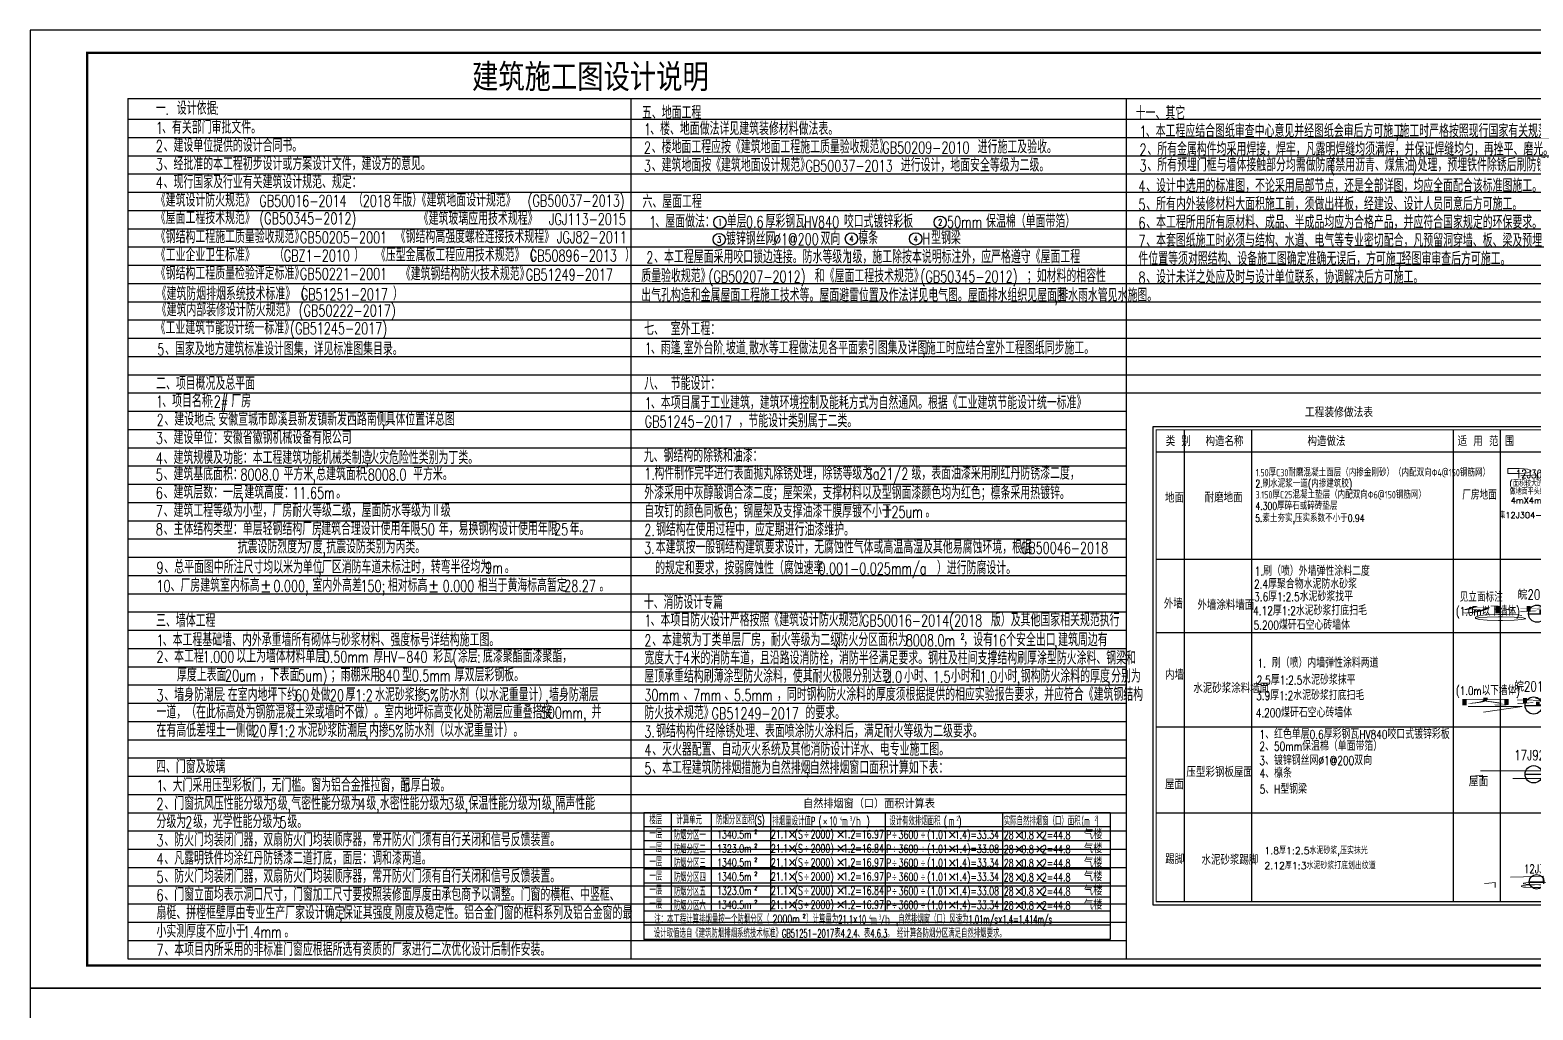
# Model space of a CAD drawing. Extents: x -21908402 to 2288787, y 79687 to 5079726.
# Drawn here: x 2095687 to 2161598, y 553937 to 596887 of the extents above; entities that cross this region are included whole.
import ezdxf
from ezdxf.enums import TextEntityAlignment as Align

# ---------------------------------------------------------------- set-up
doc = ezdxf.new("R2010")
doc.units = 0
doc.header["$LTSCALE"] = 1000
doc.layers.get('0').update_dxf_attribs({"linetype": 'CONTINUOUS'})
for name, color, linetype in [('HZ', 7, 'CONTINUOUS'), ('PUB_DIM', 3, 'CONTINUOUS'), ('PUB_TEXT', 7, 'CONTINUOUS'), ('PUB_TITLE', 4, 'CONTINUOUS'), ('WINDOW', 94, 'CONTINUOUS'), ('图框', 66, 'CONTINUOUS'), ('校对', 60, 'CONTINUOUS'), ('说明', 7, 'CONTINUOUS')]:
    doc.layers.add(name, color=color, linetype=linetype)
doc.styles.add('-黑体', font='simhei.ttf', dxfattribs={"width": 0.8})
doc.styles.add('_HZTXT', font='txt.shx', dxfattribs={"width": 0.8, "bigfont": 'hztxt.shx'})
doc.styles.add('_TCH_DIM', font='SIMPLEX', dxfattribs={"bigfont": 'GBCBIG'})
doc.styles.add('_TXTWWZ1', font='SIMPLEX.shx', dxfattribs={"width": 0.6, "bigfont": 'hzdx.shx'})
doc.styles.add('COMP', font='complex_.ttf', dxfattribs={"bigfont": 'hztxt'})
doc.styles.add('HZ5', font='txt.shx', dxfattribs={"width": 0.7, "bigfont": 'hztxt.shx'})
doc.styles.get("Standard").update_dxf_attribs({"font": 'tssdeng.shx', "width": 0.7, "bigfont": 'hztxt.shx'})
doc.styles.add('STYLE3', font='', dxfattribs={"width": 0.8})
doc.styles.add('空心黑体', font='romant.shx', dxfattribs={"width": 2, "bigfont": 'hzht.shx'})
doc.styles.get('STYLE3').set_extended_font_data('SimSun')

# ---------------------------------------------------------------- blocks, each defined once
blk = doc.blocks.new('_INDEX')
blk.add_line((-0.5, 0), (0.5, 0))
blk.add_circle((0, 0), 0.5)
at = {"style": 'COMP'}
for tag, width, p, p2 in [('1', 1.388087, (-0.17, 0.05), (0.17, 0.05)), ('-', 0.84274, (-0.17, -0.39), (0.17, -0.39))]:
    blk.add_attdef(tag, text='', height=0.34, dxfattribs=dict(at, width=width)).set_placement(p, p2, align=Align.FIT)
blk = doc.blocks.new('HHJJK')
at = {"layer": 'WINDOW', "linetype": 'BYBLOCK'}
blk.add_line((430859, 118417), (431069, 149427), dxfattribs=at)
blk.add_lwpolyline([(402730, 118207), (431069, 118207), (431069, 149637), (402730, 149637)], close=True, dxfattribs=at)
at = {"layer": 'WINDOW', "linetype": 'BYBLOCK', "const_width": 75}
blk.add_lwpolyline([(402940, 118417), (430859, 118417), (430859, 149427), (402940, 149427)], close=True, dxfattribs=at)
at = {"layer": '图框'}
for p, q in [((404805, 118369), (404805, 149378)), ((409233, 118417), (409233, 149427)), ((422500, 118417), (422500, 149427)), ((425585, 118380), (425585, 149390)), ((402940, 147984), (431069, 147984)), ((402940, 140928), (430859, 140928)), ((402940, 136100), (426051, 136100)), ((402940, 136100), (430859, 136100)), ((426051, 136100), (430859, 136100)), ((402940, 129909), (430859, 129909)), ((402940, 124254), (430859, 124254)), ((402940, 124254), (430859, 124254)), ((402940, 118417), (430859, 118417))]:
    blk.add_line(p, q, dxfattribs=at)
at = {"layer": 'PUB_DIM'}
ref = blk.add_blockref('_INDEX', (429927, 146514), dxfattribs=dict(at, xscale=961.6718387076642, yscale=961.6718391212981, zscale=961.6718390400001))
ref.add_attrib('1', 'DA25', dxfattribs={"layer": '0', "height": 327, "style": 'COMP', "width": 0.252961}).set_placement((429764, 146562, -8583), (430091, 146562), align=Align.FIT)
ref.add_attrib('-', '14', dxfattribs={"layer": '0', "height": 327, "style": 'COMP', "width": 0.581255}).set_placement((429764, 146139, -8583), (430091, 146139), align=Align.FIT)
ref = blk.add_blockref('_INDEX', (428000, 137344), dxfattribs=dict(at, xscale=1133.351999608308, yscale=1133.352000095772, zscale=1133.352))
ref.add_attrib('1', '外墙A', dxfattribs={"layer": '0', "height": 385.3, "style": 'COMP', "width": 0.272985}).set_placement((427807, 137400, -10115), (428193, 137400), align=Align.FIT)
ref.add_attrib('-', '61', dxfattribs={"layer": '0', "height": 385.3, "style": 'COMP', "width": 0.597514}).set_placement((427807, 136902, -10115), (428193, 136902), align=Align.FIT)
ref = blk.add_blockref('_INDEX', (427773, 131308), dxfattribs=dict(at, xscale=1133.351999608308, yscale=1133.352000095772, zscale=1133.352))
ref.add_attrib('1', '内墙A', dxfattribs={"layer": '0', "height": 385.3, "style": 'COMP', "width": 0.272985}).set_placement((427580, 131364, -10115), (427965, 131364), align=Align.FIT)
ref.add_attrib('-', '78', dxfattribs={"layer": '0', "height": 385.3, "style": 'COMP', "width": 0.524557}).set_placement((427580, 130865, -10115), (427965, 130865), align=Align.FIT)
ref = blk.add_blockref('_INDEX', (427773, 126785), dxfattribs=dict(at, xscale=1133.351999608308, yscale=1133.352000095771, zscale=1133.352))
ref.add_attrib('1', '-', dxfattribs={"layer": '0', "height": 385, "style": 'COMP', "width": 0.84274}).set_placement((427580, 126842, -10115), (427965, 126842), align=Align.FIT)
ref.add_attrib('-', '1-9', dxfattribs={"layer": '0', "height": 385.3, "style": 'COMP', "width": 0.349625}).set_placement((427580, 126343, -10115), (427965, 126343), align=Align.FIT)
ref = blk.add_blockref('_INDEX', (427966, 119715), dxfattribs=dict(at, xscale=961.6718387076642, yscale=961.6718391212981, zscale=961.6718390400001))
ref.add_attrib('1', '1', dxfattribs={"layer": '0', "height": 327, "style": 'COMP', "width": 1.388087}).set_placement((427803, 119763, -8583), (428130, 119763), align=Align.FIT)
ref.add_attrib('-', '181', dxfattribs={"layer": '0', "height": 327, "style": 'COMP', "width": 0.417708}).set_placement((427803, 119340, -8583), (428130, 119340), align=Align.FIT)
at = {"linetype": 'BYBLOCK', "style": 'HZ5', "width": 0.75}
for s, height, p in [('1.50厚C30耐磨混凝土面层（内掺金刚砂）（内配双向Ф4@150钢筋网）', 490.02, (409491, 146373)), ('12J304', 560, (426599, 146249)), ('3.150厚C25混凝土垫层（内配双向Ф6@150钢筋网）', 490.02, (409476, 144918)), ('2.刷水泥浆一道(内掺建筑胶)', 490.02, (409468, 145647)), ('厂房地面', 560, (423075, 144855)), ('4.300厚碎石或碎砖垫层', 490.02, (409476, 144180)), ('5.素土夯实,压实系数不小于0.94', 490.02, (409455, 143374)), ('3.6厚1:2.5水泥砂浆找平', 577.5, (409384, 138169)), ('见立面标注', 560, (422908, 138136)), ('皖2014J301', 660, (426717, 138270)), ('4.12厚1:2水泥砂浆打底扫毛', 577.5, (409318, 137246)), ('(1.0m以下墙体)', 560, (422660, 137222)), ('5.200煤矸石空心砖墙体', 577.5, (409345, 136296)), ('1. 刷（喷）内墙弹性涂料两道', 577.5, (409606, 133803)), ('2.5厚1:2.5水泥砂浆抹平', 577.5, (409551, 132681)), ('(1.0m以下墙体)', 560, (422660, 131998)), ('皖2014J301', 660, (426490, 132234)), ('3.9厚1:2水泥砂浆打底扫毛', 577.5, (409518, 131668)), ('4.200煤矸石空心砖墙体', 577.5, (409486, 130533)), ('1、红色单层0.6厚彩钢瓦HV840咬口式镀锌彩板', 577.5, (409738, 129118)), ('2、50mm保温棉（单面带箔）', 577.5, (409731, 128336)), ('3、镀锌钢丝网%%C1@200双向', 577.5, (409731, 127395)), ('17J925-1', 660, (426490, 127712)), ('4、檩条', 577.5, (409743, 126561)), ('屋面', 660, (423501, 125987)), ('5、H型钢梁', 577.5, (409743, 125511)), ('12J304', 560, (427127, 120285))]:
    blk.add_text(s, height=height, dxfattribs=at).set_placement(p)
at = {"layer": 'PUB_TEXT', "color": 3, "style": '-黑体', "width": 0.8}
blk.add_text('工程装修做法表', height=587.1, dxfattribs=at).set_placement((412725, 150320))
at = {"layer": 'PUB_TEXT', "style": 'HZ5', "width": 0.75}
for s, p in [('1.刷（喷）外墙弹性涂料二度', (409420, 139841)), ('2.4厚聚合物水泥防水砂浆', (409373, 138995))]:
    blk.add_text(s, height=577.5, dxfattribs=at).set_placement(p)
at = {"layer": '说明', "linetype": 'CONTINUOUS', "style": '_HZTXT', "width": 0.8}
for s, height, p in [('类 别', 577, (403569, 148368)), ('构造名称', 577, (406189, 148368)), ('构造做法', 577, (412894, 148368)), ('适 用 范 围', 577, (422767, 148368)), ('备   注', 577, (428443, 148368)), ('地面', 577, (403524, 144651)), ('耐磨地面', 577, (406132, 144669)), ('外墙', 577, (403447, 137686)), ('外墙涂料墙面', 577, (405655, 137600)), ('内墙', 577, (403520, 133011)), ('水泥砂浆涂料墙面', 577, (405383, 132130)), ('压型彩钢板屋面', 680, (404929, 126608)), ('屋面', 577, (403521, 125813)), ('踢脚', 577, (403535, 120888)), ('水泥砂浆踢脚', 577, (405921, 120842))]:
    blk.add_text(s, height=height, dxfattribs=at).set_placement(p)
at = {"layer": '说明', "linetype": 'CONTINUOUS', "style": '_TCH_DIM'}
for s, height, p in [('做地面平头缩缝,面积', 396, (426193, 145180)), ('(面积较大的水泥地面须', 396, (426171, 145705)), ('4mX4m,缩缝做法参图:', 396, (426269, 144587)), ('集12J304-2、3/188', 396, (425511, 143623)), ('1.8厚1:2.5水泥砂浆,压实抹光', 453.34, (410054, 121539)), ('2.12厚1:3水泥砂浆打底划出纹道', 453.34, (410054, 120550))]:
    blk.add_text(s, height=height, dxfattribs=at).set_placement(p)
blk = doc.blocks.new('GGFDD')
at = {"layer": '校对'}
for p, q in [((2294758, 451979), (2274305, 451979)), ((2294758, 451979), (2274305, 451979)), ((2274305, 451979), (2274305, 446427)), ((2294758, 451979), (2274305, 451979)), ((2275505, 451979), (2275505, 450745)), ((2275505, 451979), (2275505, 450128)), ((2275505, 451979), (2275505, 447661)), ((2277248, 451979), (2277248, 450745)), ((2277248, 451979), (2277248, 450128)), ((2277248, 451979), (2277248, 447661)), ((2279859, 451979), (2279859, 450745)), ((2279859, 451979), (2279859, 450128)), ((2279859, 451979), (2279859, 447661)), ((2284881, 451979), (2284881, 447661)), ((2284881, 451979), (2284881, 447661)), ((2290036, 451979), (2290036, 447661)), ((2294758, 451979), (2294758, 446427)), ((2294758, 451362), (2274305, 451362)), ((2294758, 451362), (2274305, 451362)), ((2275505, 451362), (2275505, 447661)), ((2277248, 451362), (2277248, 447661)), ((2279859, 451362), (2279859, 447661)), ((2294758, 450745), (2274305, 450745)), ((2294758, 450128), (2274305, 450128)), ((2294758, 449511), (2274305, 449511)), ((2294758, 448895), (2274305, 448895)), ((2294758, 448278), (2274305, 448278)), ((2294758, 447661), (2274305, 447661)), ((2294758, 447661), (2274305, 447661)), ((2294758, 447044), (2274305, 447044)), ((2294758, 446427), (2274305, 446427))]:
    blk.add_line(p, q, dxfattribs=at)
at = {"layer": 'HZ'}
for s, height, style, width, p in [('自然排烟窗（口）面积计算表', 360, '空心黑体', 1.3, (2281287, 452180)), ('楼层', 360, '_TXTWWZ1', 0.6, (2274547, 451479)), ('计算单元', 360, '_TXTWWZ1', 0.6, (2275730, 451469)), ('防烟分区面积(S)', 360, '_TXTWWZ1', 0.6, (2277470, 451469)), ('排烟量设计值P (            )', 360, '_TXTWWZ1', 0.6, (2279941, 451425)), ('设计有效排烟面积 (   )', 360, '_TXTWWZ1', 0.6, (2285069, 451425)), ('实际自然排烟窗（口）面积', 360, '_TXTWWZ1', 0.6, (2290089, 451425)), ('一层', 360, '_TXTWWZ1', 0.6, (2274547, 450862)), ('防烟分区一', 360, '_TXTWWZ1', 0.6, (2275617, 450808)), ('1340.5m', 357, '_TCH_DIM', 0.705882, (2277514, 450847)), ('2', 178, '_TCH_DIM', 0.705882, (2279146, 451057)), ('21.1', 357, '_TCH_DIM', 0.705882, (2279874, 450854)), ('(S', 357, '_TCH_DIM', 0.705882, (2280913, 450854)), ('2000)', 357, '_TCH_DIM', 0.705882, (2281616, 450854)), ('1.2=16.97', 357, '_TCH_DIM', 0.705882, (2283038, 450854)), ('P', 357, '_TCH_DIM', 0.705882, (2284927, 450836)), ('3600', 357, '_TCH_DIM', 0.705882, (2285474, 450836)), ('(1.01', 357, '_TCH_DIM', 0.705882, (2286729, 450836)), ('1.4)=33.34', 357, '_TCH_DIM', 0.705882, (2287936, 450836)), ('28', 357, '_TCH_DIM', 0.705882, (2290089, 450821)), ('0.8', 357, '_TCH_DIM', 0.705882, (2290863, 450821)), ('2=44.8', 357, '_TCH_DIM', 0.705882, (2291758, 450821)), ('一层', 360, '_TXTWWZ1', 0.6, (2274547, 450245)), ('防烟分区二', 360, '_TXTWWZ1', 0.6, (2275617, 450192)), ('1323.0m', 357, '_TCH_DIM', 0.705882, (2277514, 450230)), ('2', 178, '_TCH_DIM', 0.705882, (2279146, 450440)), ('21.1', 357, '_TCH_DIM', 0.705882, (2279874, 450237)), ('(S', 357, '_TCH_DIM', 0.705882, (2280913, 450237)), ('2000)', 357, '_TCH_DIM', 0.705882, (2281616, 450237)), ('1.2=16.84', 357, '_TCH_DIM', 0.705882, (2283038, 450237)), ('P', 357, '_TCH_DIM', 0.705882, (2284927, 450220)), ('3600', 357, '_TCH_DIM', 0.705882, (2285474, 450220)), ('(1.01', 357, '_TCH_DIM', 0.705882, (2286729, 450220)), ('1.4)=33.08', 357, '_TCH_DIM', 0.705882, (2287936, 450220)), ('28', 357, '_TCH_DIM', 0.705882, (2290089, 450205)), ('0.8', 357, '_TCH_DIM', 0.705882, (2290863, 450205)), ('2=44.8', 357, '_TCH_DIM', 0.705882, (2291758, 450205)), ('一层', 360, '_TXTWWZ1', 0.6, (2274547, 449629)), ('防烟分区三', 360, '_TXTWWZ1', 0.6, (2275617, 449575)), ('1340.5m', 357, '_TCH_DIM', 0.705882, (2277514, 449614)), ('2', 178, '_TCH_DIM', 0.705882, (2279146, 449824)), ('21.1', 357, '_TCH_DIM', 0.705882, (2279874, 449620)), ('(S', 357, '_TCH_DIM', 0.705882, (2280913, 449620)), ('2000)', 357, '_TCH_DIM', 0.705882, (2281616, 449620)), ('1.2=16.97', 357, '_TCH_DIM', 0.705882, (2283038, 449620)), ('P', 357, '_TCH_DIM', 0.705882, (2284927, 449603)), ('3600', 357, '_TCH_DIM', 0.705882, (2285474, 449603)), ('(1.01', 357, '_TCH_DIM', 0.705882, (2286729, 449603)), ('1.4)=33.34', 357, '_TCH_DIM', 0.705882, (2287936, 449603)), ('28', 357, '_TCH_DIM', 0.705882, (2290089, 449588)), ('0.8', 357, '_TCH_DIM', 0.705882, (2290863, 449588)), ('2=44.8', 357, '_TCH_DIM', 0.705882, (2291758, 449588)), ('一层', 360, '_TXTWWZ1', 0.6, (2274547, 449012)), ('防烟分区四', 360, '_TXTWWZ1', 0.6, (2275617, 448958)), ('1340.5m', 357, '_TCH_DIM', 0.705882, (2277514, 448997)), ('2', 178, '_TCH_DIM', 0.705882, (2279146, 449207)), ('21.1', 357, '_TCH_DIM', 0.705882, (2279874, 449003)), ('(S', 357, '_TCH_DIM', 0.705882, (2280913, 449003)), ('2000)', 357, '_TCH_DIM', 0.705882, (2281616, 449003)), ('1.2=16.97', 357, '_TCH_DIM', 0.705882, (2283038, 449003)), ('P', 357, '_TCH_DIM', 0.705882, (2284927, 448986)), ('3600', 357, '_TCH_DIM', 0.705882, (2285474, 448986)), ('(1.01', 357, '_TCH_DIM', 0.705882, (2286729, 448986)), ('1.4)=33.34', 357, '_TCH_DIM', 0.705882, (2287936, 448986)), ('28', 357, '_TCH_DIM', 0.705882, (2290089, 448971)), ('0.8', 357, '_TCH_DIM', 0.705882, (2290863, 448971)), ('2=44.8', 357, '_TCH_DIM', 0.705882, (2291758, 448971)), ('一层', 360, '_TXTWWZ1', 0.6, (2274547, 448395)), ('防烟分区五', 360, '_TXTWWZ1', 0.6, (2275617, 448341)), ('1323.0m', 357, '_TCH_DIM', 0.705882, (2277514, 448380)), ('2', 178, '_TCH_DIM', 0.705882, (2279146, 448590)), ('21.1', 357, '_TCH_DIM', 0.705882, (2279874, 448386)), ('(S', 357, '_TCH_DIM', 0.705882, (2280913, 448386)), ('(S', 357, '_TCH_DIM', 0.705882, (2280913, 447770)), ('2000)', 357, '_TCH_DIM', 0.705882, (2281616, 448386)), ('2000)', 357, '_TCH_DIM', 0.705882, (2281616, 447770)), ('1.2=16.84', 357, '_TCH_DIM', 0.705882, (2283038, 448386)), ('P', 357, '_TCH_DIM', 0.705882, (2284927, 448369)), ('3600', 357, '_TCH_DIM', 0.705882, (2285474, 448369)), ('(1.01', 357, '_TCH_DIM', 0.705882, (2286729, 448369)), ('1.4)=33.08', 357, '_TCH_DIM', 0.705882, (2287936, 448369)), ('28', 357, '_TCH_DIM', 0.705882, (2290089, 448354)), ('0.8', 357, '_TCH_DIM', 0.705882, (2290863, 448354)), ('2=44.8', 357, '_TCH_DIM', 0.705882, (2291758, 448354)), ('一层', 360, '_TXTWWZ1', 0.6, (2274547, 447778)), ('注：本工程计算排烟量按一个防烟分区（          ）计算量为21.1×          ,自然排烟窗（口）风速为1.01m/s×1.4=1.414m/s', 360, '_TXTWWZ1', 0.6, (2274758, 447124)), ('防烟分区六', 360, '_TXTWWZ1', 0.6, (2275617, 447724)), ('1340.5m', 357, '_TCH_DIM', 0.705882, (2277514, 447763)), ('2', 178, '_TCH_DIM', 0.705882, (2279146, 447973)), ('21.1', 357, '_TCH_DIM', 0.705882, (2279874, 447770)), ('1.2=16.97', 357, '_TCH_DIM', 0.705882, (2283038, 447770)), ('P', 357, '_TCH_DIM', 0.705882, (2284927, 447752)), ('3600', 357, '_TCH_DIM', 0.705882, (2285474, 447752)), ('(1.01', 357, '_TCH_DIM', 0.705882, (2286729, 447752)), ('1.4)=33.34', 357, '_TCH_DIM', 0.705882, (2287936, 447752)), ('28', 357, '_TCH_DIM', 0.705882, (2290089, 447737)), ('0.8', 357, '_TCH_DIM', 0.705882, (2290863, 447737)), ('2=44.8', 357, '_TCH_DIM', 0.705882, (2291758, 447737)), ('设计取值选自《建筑防烟排烟系统技术标准》GB51251-2017表4.2.4、表4.6.3。 经计算各防烟分区满足自然排烟要求。', 360, '_TXTWWZ1', 0.6, (2274740, 446508)), ('2000m', 357, '_TCH_DIM', 0.705882, (2279949, 447146)), ('2', 178, '_TCH_DIM', 0.705882, (2281269, 447356))]:
    blk.add_text(s, height=height, dxfattribs=dict(at, style=style, width=width)).set_placement(p)
at = {"layer": 'HZ', "style": '_TCH_DIM'}
for s, height, p in [('×', 405, (2280618, 450854)), ('÷', 405, (2281321, 450854)), ('×', 405, (2282744, 450854)), ('÷', 405, (2285179, 450836)), ('÷', 405, (2286434, 450836)), ('×', 405, (2287641, 450836)), ('×', 405, (2290569, 450821)), ('×', 405, (2291463, 450821)), ('气楼', 405.1, (2293606, 450821)), ('×', 405, (2280618, 450237)), ('÷', 405, (2281321, 450237)), ('×', 405, (2282744, 450237)), ('÷', 405, (2285179, 450220)), ('÷', 405, (2286434, 450220)), ('×', 405, (2287641, 450220)), ('×', 405, (2290569, 450205)), ('×', 405, (2291463, 450205)), ('气楼', 405.1, (2293606, 450205)), ('×', 405, (2280618, 449620)), ('÷', 405, (2281321, 449620)), ('×', 405, (2282744, 449620)), ('÷', 405, (2285179, 449603)), ('÷', 405, (2286434, 449603)), ('×', 405, (2287641, 449603)), ('×', 405, (2290569, 449588)), ('×', 405, (2291463, 449588)), ('气楼', 405.1, (2293606, 449588)), ('×', 405, (2280618, 449003)), ('÷', 405, (2281321, 449003)), ('×', 405, (2282744, 449003)), ('÷', 405, (2285179, 448986)), ('÷', 405, (2286434, 448986)), ('×', 405, (2287641, 448986)), ('×', 405, (2290569, 448971)), ('×', 405, (2291463, 448971)), ('气楼', 405.1, (2293606, 448971)), ('×', 405, (2280618, 448386)), ('÷', 405, (2281321, 448386)), ('×', 405, (2282744, 448386)), ('÷', 405, (2285179, 448369)), ('÷', 405, (2286434, 448369)), ('×', 405, (2287641, 448369)), ('×', 405, (2290569, 448354)), ('×', 405, (2291463, 448354)), ('气楼', 405.1, (2293606, 448354)), ('×', 405, (2280618, 447770)), ('÷', 405, (2281321, 447770)), ('×', 405, (2282744, 447770)), ('÷', 405, (2285179, 447752)), ('÷', 405, (2286434, 447752)), ('×', 405, (2287641, 447752)), ('×', 405, (2290569, 447737)), ('×', 405, (2291463, 447737)), ('气楼', 405.1, (2293606, 447737))]:
    blk.add_text(s, height=height, dxfattribs=at).set_placement(p)
at = {"layer": 'PUB_TEXT', "width": 0.7}
for s, height, p in [('×', 420, (2282159, 451407)), ('10', 420, (2282453, 451407)), ('4', 210, (2282905, 451617)), ('m', 420, (2282990, 451407)), ('3', 210, (2283329, 451617)), ('/h', 420, (2283408, 451407)), ('m', 420, (2287671, 451407)), ('2', 210, (2288010, 451617)), ('(m', 420, (2293500, 451407)), ('2', 210, (2294066, 451617)), (')', 420, (2294145, 451407)), ('10', 420, (2283727, 447089)), ('4', 210, (2284180, 447299)), ('m', 420, (2284264, 447089)), ('3', 210, (2284604, 447299)), ('/h', 420, (2284683, 447089))]:
    blk.add_text(s, height=height, dxfattribs=at).set_placement(p)

msp = doc.modelspace()

# ---------------------------------------------------------------- linework, layer by layer
for p, q in [((2099978.2, 593881.6), (2164516.3, 593881.6)), ((2099978.2, 593881.6), (2099978.2, 556181.6)), ((2143759.9, 593881.6), (2143759.9, 556181.6)), ((2143759.9, 580981.6), (2164516.3, 580981.6)), ((2099978.2, 556181.6), (2143555.9, 556181.6)), ((2099978.2, 556181.6), (2164516.3, 556181.6))]:
    msp.add_line(p, q)
at = {"color": 250}
for p, q in [((2099978.2, 592981.6), (2143759.9, 592981.6)), ((2099978.2, 592981.6), (2164516.3, 592981.6)), ((2099978.2, 592181.6), (2143759.9, 592181.6)), ((2099978.2, 592181.6), (2164516.3, 592181.6)), ((2099978.2, 591381.6), (2143759.9, 591381.6)), ((2099978.2, 591381.6), (2164516.3, 591381.6)), ((2099978.2, 590581.6), (2143759.9, 590581.6)), ((2099978.2, 590581.6), (2164516.3, 590581.6)), ((2099978.2, 589781.6), (2143759.9, 589781.6)), ((2099978.2, 589781.6), (2164516.3, 589781.6)), ((2099978.2, 588981.6), (2143759.9, 588981.6)), ((2099978.2, 588981.6), (2164516.3, 588981.6)), ((2099978.2, 588181.6), (2143759.9, 588181.6)), ((2099978.2, 588181.6), (2164516.3, 588181.6)), ((2099978.2, 587381.6), (2143759.9, 587381.6)), ((2099978.2, 587381.6), (2164516.3, 587381.6)), ((2099978.2, 586581.6), (2143759.9, 586581.6)), ((2099978.2, 586581.6), (2164516.3, 586581.6)), ((2099978.2, 585781.6), (2143759.9, 585781.6)), ((2099978.2, 585781.6), (2164516.3, 585781.6)), ((2099978.2, 584981.6), (2143759.9, 584981.6)), ((2099978.2, 584981.6), (2164516.3, 584981.6)), ((2099978.2, 584181.6), (2143759.9, 584181.6)), ((2099978.2, 584181.6), (2164516.3, 584181.6)), ((2099978.2, 583381.6), (2143759.9, 583381.6)), ((2099978.2, 583381.6), (2164516.3, 583381.6)), ((2099978.2, 582581.6), (2143759.9, 582581.6)), ((2099978.2, 582581.6), (2164516.3, 582581.6)), ((2099978.2, 581781.6), (2143759.9, 581781.6)), ((2099978.2, 581781.6), (2164516.3, 581781.6)), ((2099978.2, 580981.6), (2143759.9, 580981.6)), ((2099978.2, 580181.6), (2143759.9, 580181.6)), ((2099978.2, 579381.6), (2143759.9, 579381.6)), ((2099978.2, 578581.6), (2143759.9, 578581.6)), ((2099978.2, 577781.6), (2143759.9, 577781.6)), ((2099978.2, 576981.6), (2143759.9, 576981.6)), ((2099978.2, 576181.6), (2143759.9, 576181.6)), ((2099978.2, 575381.6), (2143759.9, 575381.6)), ((2099978.2, 574581.6), (2143759.9, 574581.6)), ((2099978.2, 573781.6), (2143759.9, 573781.6)), ((2099978.2, 572981.6), (2143759.9, 572981.6)), ((2099978.2, 572181.6), (2143759.9, 572181.6)), ((2099978.2, 571381.6), (2143759.9, 571381.6)), ((2099978.2, 570581.6), (2143759.9, 570581.6)), ((2099978.2, 569781.6), (2143759.9, 569781.6)), ((2099978.2, 568981.6), (2143759.9, 568981.6)), ((2099978.2, 568181.6), (2143759.9, 568181.6)), ((2099978.2, 567381.6), (2143759.9, 567381.6)), ((2099978.2, 566581.6), (2143759.9, 566581.6)), ((2099978.2, 565781.6), (2143759.9, 565781.6)), ((2099978.2, 564981.6), (2143759.9, 564981.6)), ((2099978.2, 564181.6), (2143759.9, 564181.6)), ((2099978.2, 563381.6), (2143759.9, 563381.6)), ((2099978.2, 562581.6), (2143759.9, 562581.6)), ((2099978.2, 561781.6), (2143759.9, 561781.6)), ((2099978.2, 560981.6), (2143759.9, 560981.6)), ((2099978.2, 560181.6), (2143759.9, 560181.6)), ((2099978.2, 559381.6), (2143759.9, 559381.6)), ((2099978.2, 558581.6), (2143759.9, 558581.6)), ((2099978.2, 557781.6), (2143759.9, 557781.6)), ((2099978.2, 556981.6), (2143759.9, 556981.6))]:
    msp.add_line(p, q, dxfattribs=at)
at = {"layer": 'PUB_TEXT'}
msp.add_line((2122030.8, 593881.6), (2122030.8, 556181.6), dxfattribs=at)
for centre in [(2125941.7, 588460.3), (2135601.1, 588460.3), (2125909.1, 587704.3), (2131711.1, 587733.8), (2134526.3, 587733.8)]:
    msp.add_circle(centre, 270, dxfattribs=at)
at = {"layer": 'PUB_TITLE'}
for points in [[(2095686.8, 554887.5), (2169986.8, 554887.5), (2169986.8, 596887.5), (2095686.8, 596887.5)], [(2095686.8, 436087.5), (2263886.8, 436087.5), (2263886.8, 554887.5), (2095686.8, 554887.5)]]:
    msp.add_lwpolyline(points, close=True, dxfattribs=at)
at = {"layer": 'PUB_TITLE', "const_width": 100}
msp.add_lwpolyline([(2098186.8, 555887.5), (2168986.8, 555887.5), (2168986.8, 595887.5), (2098186.8, 595887.5)], close=True, dxfattribs=at)

# ---------------------------------------------------------------- block references
at = {"xscale": 0.6666666667442769, "yscale": 0.6666666666860692, "zscale": 0.6666666666666665}
msp.add_blockref('HHJJK', (1876447.7, 479743.2), dxfattribs=at)
msp.add_blockref('GGFDD', (-151697.5, 110603.1))

# ---------------------------------------------------------------- texts
at = {"layer": 'PUB_TEXT'}
for s, height, style, width, p in [('建筑施工图设计说明', 1057.38, 'STYLE3', 0.8, (2115069.4, 594327.7)), ('.', 510, '_TCH_DIM', 0.705882, (2101627.6, 593176.8)), (':', 510, '_TCH_DIM', 0.705882, (2103809.8, 593176.8)), ('1', 510, '_TCH_DIM', 0.705882, (2101202.6, 592344.5)), ('1', 510, '_TCH_DIM', 0.705882, (2122609.4, 592282.1)), ('1', 510, '_TCH_DIM', 0.705882, (2144344.5, 592181.6)), ('2', 510, '_TCH_DIM', 0.705882, (2101202.6, 591544.5)), ('2', 510, '_TCH_DIM', 0.705882, (2122609.4, 591482.1)), ('GB50209-2010', 510, '_TCH_DIM', 0.705882, (2133062.9, 591482.1)), ('2', 510, '_TCH_DIM', 0.705882, (2144344.5, 591388)), (',', 510, '_TCH_DIM', 0.705882, (2155572, 592181.6)), ('3', 510, '_TCH_DIM', 0.705882, (2101202.6, 590744.5)), ('(', 510, '_TCH_DIM', 0.705882, (2152691.6, 590693.8)), (')', 510, '_TCH_DIM', 0.705882, (2156301.9, 590693.8)), ('3', 510, '_TCH_DIM', 0.705882, (2122609.4, 590682.1)), ('GB50037-2013', 510, '_TCH_DIM', 0.705882, (2129692.6, 590682.1)), ('3', 510, '_TCH_DIM', 0.705882, (2144344.5, 590693.8)), ('4', 510, '_TCH_DIM', 0.705882, (2101202.6, 589944.5)), ('4', 510, '_TCH_DIM', 0.705882, (2144294.2, 589781.6)), ('GB50016-2014', 510, '_TCH_DIM', 0.705882, (2105741, 589144.5)), ('2018', 510, '_TCH_DIM', 0.705882, (2110276.6, 589144.5)), ('(GB50037-2013)', 510, '_TCH_DIM', 0.705882, (2117506.8, 589149.3)), ('5', 510, '_TCH_DIM', 0.705882, (2144294.2, 588981.6)), ('(GB50345-2012)', 510, '_TCH_DIM', 0.705882, (2105741, 588377.6)), ('JGJ113-2015', 510, '_TCH_DIM', 0.705882, (2118441.1, 588344.5)), ('1', 510, '_TCH_DIM', 0.705882, (2122839.7, 588220.3)), ('0.6', 510, '_TCH_DIM', 0.705882, (2127084.2, 588220.3)), ('HV840', 510, '_TCH_DIM', 0.705882, (2129626.5, 588220.3)), ('50mm', 510, '_TCH_DIM', 0.705882, (2135901.1, 588220.3)), ('6', 510, '_TCH_DIM', 0.705882, (2144294.2, 588181.6)), ('GB50205-2001', 510, '_TCH_DIM', 0.705882, (2107521.7, 587544.5)), ('JGJ82-2011', 510, '_TCH_DIM', 0.705882, (2118789.8, 587550.8)), ('%%c1@200', 510, '_TCH_DIM', 0.705882, (2128315.5, 587464.3)), ('H', 510, '_TCH_DIM', 0.705882, (2134826.3, 587493.8)), ('7', 510, '_TCH_DIM', 0.705882, (2144294.2, 587381.6)), ('GBZ1-2010', 510, '_TCH_DIM', 0.705882, (2106813.7, 586744.5)), ('GB50896-2013', 510, '_TCH_DIM', 0.705882, (2117598.6, 586744.5)), ('2', 510, '_TCH_DIM', 0.705882, (2122715.2, 586665.4)), ('II', 510, '_TCH_DIM', 0.705882, (2131483.6, 586665.4)), (',', 510, '_TCH_DIM', 0.705882, (2155668.7, 586581.6)), ('GB50221-2001', 510, '_TCH_DIM', 0.705882, (2107521.7, 585944.5)), ('GB51249-2017', 510, '_TCH_DIM', 0.705882, (2117424.2, 585911.7)), ('(GB50207-2012)', 510, '_TCH_DIM', 0.705882, (2125441.1, 585829.7)), ('(GB50345-2012)', 510, '_TCH_DIM', 0.705882, (2134738, 585829.7)), ('8', 510, '_TCH_DIM', 0.705882, (2144294.2, 585781.6)), ('GB51251-2017', 510, '_TCH_DIM', 0.705882, (2107556.9, 585046)), ('(GB50222-2017)', 510, '_TCH_DIM', 0.705882, (2107467.1, 584336.9)), (',', 510, '_TCH_DIM', 0.705882, (2140607, 584983.3)), ('(GB51245-2017)', 510, '_TCH_DIM', 0.705882, (2107091.7, 583553.6)), ('5', 510, '_TCH_DIM', 0.705882, (2101268, 582634.3)), ('1', 510, '_TCH_DIM', 0.705882, (2122641.5, 582673.3)), ('.', 510, '_TCH_DIM', 0.705882, (2124179.6, 582673.3)), ('.', 510, '_TCH_DIM', 0.705882, (2126036.1, 582673.3)), ('.', 510, '_TCH_DIM', 0.705882, (2127050.1, 582673.3)), (',', 510, '_TCH_DIM', 0.705882, (2134804.5, 582673.3)), ('1', 510, '_TCH_DIM', 0.705882, (2101207.2, 580347.4)), (':2#', 510, '_TCH_DIM', 0.705882, (2103587.9, 580347.4)), ('1', 510, '_TCH_DIM', 0.705882, (2122641.5, 580273.3)), ('2', 510, '_TCH_DIM', 0.705882, (2101238.1, 579544.5)), (':', 510, '_TCH_DIM', 0.705882, (2103687.3, 579544.5)), (',', 510, '_TCH_DIM', 0.705882, (2111106.2, 579544.5)), ('GB51245-2017', 510, '_TCH_DIM', 0.705882, (2122641.5, 579473.3)), ('3', 510, '_TCH_DIM', 0.705882, (2101202.6, 578744.5)), ('4', 510, '_TCH_DIM', 0.705882, (2101202.6, 577862.9)), ('5', 510, '_TCH_DIM', 0.705882, (2101202.6, 577144.5)), ('8008.0', 510, '_TCH_DIM', 0.705882, (2104915.6, 577144.5)), (':8008.0', 510, '_TCH_DIM', 0.705882, (2110343, 577144.5)), (',', 510, '_TCH_DIM', 0.705882, (2110392.2, 577862.9)), ('1.', 510, '_TCH_DIM', 0.705882, (2122624.6, 577182.9)), ('Sa21/2', 510, '_TCH_DIM', 0.705882, (2132338.4, 577182.9)), ('6', 510, '_TCH_DIM', 0.705882, (2101202.6, 576344.5)), ('11.65m', 510, '_TCH_DIM', 0.705882, (2107193.4, 576344.5)), (',', 510, '_TCH_DIM', 0.705882, (2108065.2, 577144.5)), (',', 510, '_TCH_DIM', 0.705882, (2104915.6, 576344.5)), ('7', 510, '_TCH_DIM', 0.705882, (2101202.6, 575544.5)), ('125um', 510, '_TCH_DIM', 0.705882, (2133156.5, 575513.3)), ('8', 510, '_TCH_DIM', 0.705882, (2101202.6, 574744.5)), (',', 510, '_TCH_DIM', 0.705882, (2108285.8, 574744.5)), (':50', 510, '_TCH_DIM', 0.705882, (2112670, 574744.5)), ('25', 510, '_TCH_DIM', 0.705882, (2118668.2, 574744.5)), ('2.', 510, '_TCH_DIM', 0.705882, (2122624.6, 574713.3)), ('7', 510, '_TCH_DIM', 0.705882, (2107742, 573944.5)), ('3.', 510, '_TCH_DIM', 0.705882, (2122616.7, 573936.5)), ('GB50046-2018', 510, '_TCH_DIM', 0.705882, (2139139.5, 573936.5)), ('9', 510, '_TCH_DIM', 0.705882, (2101232.7, 573069.1)), (',', 510, '_TCH_DIM', 0.705882, (2108506.2, 573944.5)), ('9m', 510, '_TCH_DIM', 0.705882, (2115649.1, 573069.1)), ('0.001-0.025mm/a', 510, '_TCH_DIM', 0.705882, (2130263.6, 573029.3)), ('10', 510, '_TCH_DIM', 0.705882, (2101232.7, 572264.1)), ('0.000,', 510, '_TCH_DIM', 0.705882, (2106357.9, 572264.1)), (',', 510, '_TCH_DIM', 0.705882, (2108316, 573069.1)), ('150;', 510, '_TCH_DIM', 0.705882, (2110178.5, 572264.1)), ('0.000', 510, '_TCH_DIM', 0.705882, (2113780.2, 572264.1)), ('28.27', 510, '_TCH_DIM', 0.705882, (2119114.5, 572264.1)), ('1', 510, '_TCH_DIM', 0.705882, (2122627.8, 570748.4)), ('GB50016-2014(2018', 510, '_TCH_DIM', 0.705882, (2132170.2, 570748.4)), ('1', 510, '_TCH_DIM', 0.705882, (2101232.7, 569875.5)), ('2', 510, '_TCH_DIM', 0.705882, (2122627.8, 569876.9)), ('8008.0m', 510, '_TCH_DIM', 0.705882, (2134095.3, 569876.9)), ('2', 255, '_TCH_DIM', 0.705882, (2136495.3, 570176.9)), ('16', 510, '_TCH_DIM', 0.705882, (2137879.1, 569876.9)), ('2', 510, '_TCH_DIM', 0.705882, (2101228.6, 569159.1)), ('1.000', 510, '_TCH_DIM', 0.705882, (2103256.6, 569159.1)), ('0.50mm', 510, '_TCH_DIM', 0.705882, (2108522.4, 569159.1)), ('HV-840', 510, '_TCH_DIM', 0.705882, (2111172.2, 569159.1)), ('(', 510, '_TCH_DIM', 0.705882, (2114209.1, 569159.1)), (':', 510, '_TCH_DIM', 0.705882, (2115291.6, 569159.1)), ('4', 510, '_TCH_DIM', 0.705882, (2124312.9, 569076.9)), (',', 510, '_TCH_DIM', 0.705882, (2130974.9, 569876.9)), (',', 510, '_TCH_DIM', 0.705882, (2140602.6, 569876.9)), ('20um', 510, '_TCH_DIM', 0.705882, (2104236.9, 568337.4)), ('5um)', 510, '_TCH_DIM', 0.705882, (2107447.7, 568337.4)), ('840', 510, '_TCH_DIM', 0.705882, (2110976.9, 568337.4)), ('0.5mm', 510, '_TCH_DIM', 0.705882, (2112426.8, 568337.4)), ('2.0', 510, '_TCH_DIM', 0.705882, (2133159.7, 568283.3)), ('1.5', 510, '_TCH_DIM', 0.705882, (2135280.7, 568283.3)), ('1.0', 510, '_TCH_DIM', 0.705882, (2137333.1, 568283.3)), (',', 510, '_TCH_DIM', 0.705882, (2138964.2, 568283.3)), (',', 510, '_TCH_DIM', 0.705882, (2142927.1, 568283.3)), ('3', 510, '_TCH_DIM', 0.705882, (2101232.7, 567469.1)), (':', 510, '_TCH_DIM', 0.705882, (2104103.2, 567469.1)), ('60', 510, '_TCH_DIM', 0.705882, (2107309.3, 567469.1)), ('20', 510, '_TCH_DIM', 0.705882, (2108837.6, 567469.1)), ('1:2', 510, '_TCH_DIM', 0.705882, (2109944.6, 567469.1)), ('5%', 510, '_TCH_DIM', 0.705882, (2112925.2, 567469.1)), (',', 510, '_TCH_DIM', 0.705882, (2118279.3, 567469.1)), ('30mm', 510, '_TCH_DIM', 0.705882, (2122627.8, 567483.3)), ('7mm', 510, '_TCH_DIM', 0.705882, (2124763.4, 567483.3)), ('5.5mm', 510, '_TCH_DIM', 0.705882, (2126556.1, 567483.3)), ('500mm,', 510, '_TCH_DIM', 0.705882, (2118083.8, 566708.7)), ('GB51249-2017', 510, '_TCH_DIM', 0.705882, (2125576.7, 566676.9)), ('20', 510, '_TCH_DIM', 0.705882, (2105445.5, 565904.7)), ('1:2', 510, '_TCH_DIM', 0.705882, (2106552.5, 565904.7)), ('5%', 510, '_TCH_DIM', 0.705882, (2111389.7, 565904.7)), ('3.', 510, '_TCH_DIM', 0.705882, (2122627.8, 565876.9)), (',', 510, '_TCH_DIM', 0.705882, (2110375.7, 565904.7)), ('4', 510, '_TCH_DIM', 0.705882, (2122627.8, 565076.9)), ('5', 510, '_TCH_DIM', 0.705882, (2122627.8, 564276.9)), (',', 510, '_TCH_DIM', 0.705882, (2129711.1, 564276.9)), ('1', 510, '_TCH_DIM', 0.705882, (2101232.7, 563504.7)), ('5', 510, '_TCH_DIM', 0.705882, (2112038.9, 563504.7)), ('2', 510, '_TCH_DIM', 0.705882, (2101232.7, 562704.7)), ('3', 510, '_TCH_DIM', 0.705882, (2106209.6, 562704.7)), ('4', 510, '_TCH_DIM', 0.705882, (2110094.1, 562704.7)), ('3', 510, '_TCH_DIM', 0.705882, (2113978.6, 562704.7)), ('1', 510, '_TCH_DIM', 0.705882, (2117863.1, 562704.7)), ('2', 510, '_TCH_DIM', 0.705882, (2102496.6, 561904.7)), ('5', 510, '_TCH_DIM', 0.705882, (2106630.9, 561904.7)), (',', 510, '_TCH_DIM', 0.705882, (2106973.8, 562704.7)), (',', 510, '_TCH_DIM', 0.705882, (2110858.3, 562704.7)), (',', 510, '_TCH_DIM', 0.705882, (2114742.8, 562704.7)), (',', 510, '_TCH_DIM', 0.705882, (2118558.7, 562704.7)), ('3', 510, '_TCH_DIM', 0.705882, (2101232.7, 561111)), ('4', 510, '_TCH_DIM', 0.705882, (2101232.7, 560304.7)), ('5', 510, '_TCH_DIM', 0.705882, (2101232.7, 559511)), ('6', 510, '_TCH_DIM', 0.705882, (2101232.7, 558711)), ('1.4mm', 510, '_TCH_DIM', 0.705882, (2105024.2, 557104.7)), (',', 510, '_TCH_DIM', 0.705882, (2109237, 557911)), ('.', 510, '_TCH_DIM', 0.705882, (2111514.8, 557911)), ('7', 510, '_TCH_DIM', 0.705882, (2101232.7, 556304.7))]:
    msp.add_text(s, height=height, dxfattribs=dict(at, style=style, width=width)).set_placement(p)
at = {"layer": 'PUB_TEXT', "style": '_TCH_DIM'}
for s, height, p in [('一', 578.7, (2101206.3, 593176.8)), ('设计依据', 578.72, (2102124.7, 593176.8)), ('五、地面工程', 578.72, (2122523.4, 592981.6)), ('十一、其它', 578.72, (2144177.7, 592966.9)), ('、有关部门审批文件。', 578.72, (2101476.8, 592344.5)), ('、楼、地面做法详见建筑装修材料做法表。', 578.723, (2122883.6, 592282.1)), ('、本工程应结合图纸审查中心意见并经图纸会审后方可施工', 578.723, (2144618.8, 592181.6)), ('施工时严格按照现行国家有关规范规定、标准执行。', 578.723, (2155743.4, 592181.6)), ('、建设单位提供的设计合同书。', 578.723, (2101545.4, 591544.5)), ('、楼地面工程应按《建筑地面工程施工质量验收规范》', 578.723, (2122952.2, 591482.1)), ('进行施工及验收。', 578.72, (2137245.7, 591482.1)), ('、所有金属构件均采用焊接，焊牢，凡露明焊缝均须满焊，并保证焊缝均匀，再挫平、磨光。', 578.723, (2144687.4, 591388)), ('、经批准的本工程初步设计或方案设计文件，建设方的意见。', 578.723, (2101545.4, 590744.5)), ('、建筑地面按《建筑地面设计规范》', 578.723, (2122952.2, 590682.1)), ('进行设计，地面安全等级为二级。', 578.723, (2133875.5, 590682.1)), ('、所有预埋门框与墙体接触部分均需做防腐', 578.723, (2144687.4, 590693.8)), ('禁用沥青、煤焦油', 578.72, (2152931.6, 590693.8)), ('处理，预埋铁件除锈后刷防锈漆两道。', 578.723, (2156541.9, 590693.8)), ('、现行国家及行业有关建筑设计规范、规定：', 578.723, (2101545.4, 589944.5)), ('、设计中选用的标准图，不论采用局部节点，还是全部详图，均应全面配合该标准图施工。', 578.723, (2144637.1, 589781.6)), ('《建筑设计防火规范》', 578.72, (2101202.6, 589144.5)), ('（', 578.7, (2109855.3, 589144.5)), ('年版）', 578.72, (2111579.5, 589144.5)), ('《建筑地面设计规范》', 578.72, (2112642.6, 589149.3)), ('六、屋面工程', 578.72, (2122545.2, 589088)), ('、所有内外装修材料大面积施工前，须做出样板，经建设、设计人员同意后方可施工。', 578.723, (2144637.1, 588981.6)), ('《屋面工程技术规范》', 578.72, (2101202.6, 588377.6)), ('《建筑玻璃应用技术规程》', 578.723, (2112734.4, 588344.5)), ('、屋面做法：', 578.72, (2123114, 588220.3)), ('单层', 578.72, (2126241.7, 588220.3)), ('厚彩钢瓦', 578.72, (2127941.4, 588220.3)), ('咬口式镀锌彩板', 578.72, (2131375, 588220.3)), ('保温棉（单面带箔）', 578.72, (2137615.4, 588220.3)), ('、本工程所用所有原材料、成品、半成品均应为合格产品，并应符合国家规定的环保要求。', 578.723, (2144637.1, 588181.6)), ('《钢结构工程施工质量验收规范》', 578.723, (2101202.6, 587544.5)), ('《钢结构高强度螺栓连接技术规程》', 578.723, (2111723.7, 587550.8)), ('镀锌钢丝网', 578.72, (2126209.1, 587464.3)), ('双向', 578.72, (2130355.5, 587464.3)), ('檩条', 578.72, (2132011.1, 587493.8)), ('型钢梁', 578.72, (2135203.5, 587493.8)), ('、本套图纸施工时必须与结构、水道、电气等专业密切配合，凡预留洞穿墙、板、梁及预埋', 578.723, (2144637.1, 587381.6)), ('《工业企业卫生标准》', 578.72, (2101202.6, 586744.5)), ('（', 578.7, (2106392.5, 586744.5)), ('）', 578.7, (2109899.5, 586744.5)), ('《压型金属板工程应用技术规范》（', 578.723, (2110858.2, 586744.5)), ('）', 578.7, (2121781.5, 586744.5)), ('、本工程屋面采用咬口锁边连接。防水等级为', 578.723, (2123058.1, 586665.4)), ('级，施工除按本说明标注外，应严格遵守《屋面工程', 578.723, (2131757.9, 586665.4)), ('件位置等须对照结构、设备施工图确定准确无误后，方可施工', 578.723, (2144294.2, 586581.6)), ('经图审审查后方可施工。', 578.723, (2155840.1, 586581.6)), ('《钢结构工程质量检验评定标准》', 578.723, (2101202.6, 585944.5)), ('《建筑钢结构防火技术规范》', 578.723, (2111947.6, 585911.7)), ('质量验收规范》', 578.72, (2122492.1, 585829.7)), ('和《屋面工程技术规范》', 578.723, (2130103.9, 585829.7)), ('；如材料的相容性', 578.72, (2139400.8, 585829.7)), ('、设计未详之处应及时与设计单位联系，协调解决后方可施工。', 578.723, (2144637.1, 585781.6)), ('《建筑防烟排烟系统技术标准》（', 578.723, (2101237.7, 585046)), ('）', 578.7, (2111602.6, 585046)), ('出气孔构造和金属屋面工程施工技术等。屋面避雷位置及作法详见电气图。屋面排水组织见屋面图', 578.723, (2122492.1, 584983.3)), ('排水雨水管见水施图。', 578.72, (2140778.5, 584983.3)), ('《建筑内部装修设计防火规范》', 578.723, (2101243.5, 584336.9)), ('《工业建筑节能设计统一标准》', 578.723, (2101193.8, 583553.6)), ('七、', 578.72, (2122618.6, 583508.9)), ('室外工程：', 578.72, (2123786.8, 583508.9)), ('、雨篷', 578.72, (2122915.8, 582673.3)), ('室外台阶', 578.72, (2124351, 582673.3)), ('坡道', 578.72, (2126207.6, 582673.3)), ('散水等工程做法见各平面索引图集及详图', 578.723, (2127221.5, 582673.3)), ('施工时应结合室外工程图纸同步施工。', 578.723, (2134975.9, 582673.3)), ('、国家及地方建筑标准设计图集，详见标准图集目录。', 578.723, (2101610.8, 582634.3)), ('二、项目概况及总平面', 578.72, (2101213.4, 581114.3)), ('八、', 578.72, (2122618.6, 581108.9)), ('节能设计：', 578.72, (2123786.8, 581108.9)), ('、项目名称', 578.72, (2101481.5, 580347.4)), ('厂房', 578.72, (2104513.6, 580347.4)), ('、本项目属于工业建筑，建筑环境控制及能耗方式为自然通风。根据《工业建筑节能设计统一标准》', 578.723, (2122915.8, 580273.3)), ('、建设地点', 578.72, (2101581, 579544.5)), ('安徽宣城市郎溪县新发镇新发西路南侧', 578.723, (2103944.5, 579544.5)), ('具体位置详总图', 578.72, (2111277.6, 579544.5)), ('，节能设计类别属于二类。', 578.723, (2126755.8, 579473.3)), ('、建设单位：安徽省徽钢机械设备有限公司', 578.723, (2101545.4, 578744.5)), ('、建筑规模及功能：本工程建筑功能机械类制造', 578.723, (2101545.4, 577862.9)), ('火灾危险性类别为丁类。', 578.723, (2110563.7, 577862.9)), ('九、钢结构的除锈和油漆：', 578.723, (2122601.7, 577948.9)), ('、建筑基底面积：', 578.72, (2101545.4, 577144.5)), ('平方米', 578.72, (2106801.3, 577144.5)), ('总建筑面积', 578.72, (2108236.6, 577144.5)), ('平方米。', 578.72, (2112485.8, 577144.5)), ('构件制作完毕进行表面抛丸除锈处理，除锈等级为', 578.723, (2123070.3, 577182.9)), ('级，表面油漆采用刷红丹防锈漆二度，', 578.723, (2134344.1, 577182.9)), ('、建筑层数：一层', 578.72, (2101545.4, 576344.5)), ('建筑高度：', 578.72, (2105087.1, 576344.5)), ('外漆采用中灰醇酸调合漆二度；屋架梁，支撑材料以及型钢面漆颜色均为红色；檩条采用热镀锌。', 578.723, (2122624.6, 576319.7)), ('、建筑工程等级为小型，厂房耐火等级二级，屋面防水等级为Ⅱ级', 578.723, (2101545.4, 575544.5)), ('。', 578.7, (2109113.4, 576344.5)), ('自攻钉的颜色同板色；钢屋架及支撑油漆干膜厚镀不小于', 578.723, (2122624.6, 575513.3)), ('。', 578.7, (2134956.5, 575513.3)), ('、主体结构类型：单层轻钢结构厂房', 578.723, (2101545.4, 574744.5)), ('建筑合理设计使用年限', 578.72, (2108457.3, 574744.5)), ('年，易换钢构设计使用年限', 578.723, (2113612.9, 574744.5)), ('年。', 578.72, (2119353.9, 574744.5)), ('钢结构在使用过程中，应定期进行油漆维护。', 578.723, (2123138.9, 574713.3)), ('抗震设防烈度为', 578.72, (2104793.1, 573944.5)), ('度', 578.7, (2108084.9, 573944.5)), ('抗震设防类别为丙类。', 578.72, (2108677.6, 573944.5)), ('本建筑按一般钢结构建筑要求设计，无腐蚀性气体或高温高湿及其他易腐蚀环境，根据', 578.723, (2123130.9, 573936.5)), ('、总平面图中所注尺寸均以米为单位', 578.723, (2101575.6, 573069.1)), ('厂区消防车道未标注时，转弯半径均为', 578.723, (2108487.4, 573069.1)), ('的规定和要求，按弱腐蚀性（腐蚀速率', 578.723, (2123101.9, 573029.3)), ('）进行防腐设计。', 578.72, (2135457.9, 573029.3)), ('、厂房建筑室内标高±', 578.72, (2101849.9, 572264.1)), ('室内外高差', 578.72, (2108072.2, 572264.1)), ('相对标高±', 578.72, (2111378.5, 572264.1)), ('相当于黄海标高暂定', 578.72, (2115323, 572264.1)), ('。', 578.7, (2116506.3, 573069.1)), ('。', 578.7, (2120657.4, 572264.1)), ('十、消防设计专篇', 578.72, (2122604.9, 571512.5)), ('三、墙体工程', 578.72, (2101213.4, 570714.3)), ('、本项目防火设计严格按照《建筑设计防火规范》', 578.723, (2122902.1, 570748.4)), ('版）及其他国家相关规范执行', 578.723, (2137827.3, 570748.4)), ('、本工程基础墙、内外承重墙所有砌体与砂浆材料、强度标号详结构施工图。', 578.723, (2101507, 569875.5)), ('、本建筑为丁类单层厂房，耐火等级为二级', 578.723, (2122970.7, 569876.9)), ('防火分区面积为', 578.72, (2131146.4, 569876.9)), ('，设有', 578.72, (2136615.3, 569876.9)), ('个安全出口', 578.72, (2138496.3, 569876.9)), ('建筑周边有', 578.72, (2140774.1, 569876.9)), ('、本工程', 578.72, (2101571.5, 569159.1)), ('以上为墙体材料单层', 578.72, (2104730.9, 569159.1)), ('厚', 578.7, (2110751, 569159.1)), ('彩瓦', 578.72, (2113366.5, 569159.1)), ('涂层', 578.72, (2114449.1, 569159.1)), ('底漆聚酯面漆聚酯，', 578.72, (2115548.8, 569159.1)), ('宽度大于', 578.72, (2122627.8, 569076.9)), ('米的消防车道，且沿路设消防栓，消防半径满足要求。钢柱及柱间支撑结构刷厚涂型防火涂料、钢梁和', 578.723, (2124655.8, 569076.9)), ('厚度上表面', 578.72, (2102130.5, 568337.4)), ('，下表面', 578.72, (2105762.6, 568337.4)), ('；雨棚采用', 578.72, (2108870.5, 568337.4)), ('型', 578.7, (2112005.5, 568337.4)), ('厚双层彩钢板。', 578.72, (2114312.5, 568337.4)), ('屋顶承重结构刷薄涂型防火涂料，使其耐火极限分别达到', 578.723, (2122627.8, 568283.3)), ('小时、', 578.72, (2134016.9, 568283.3)), ('小时和', 578.72, (2136069.3, 568283.3)), ('小时', 578.72, (2138121.7, 568283.3)), ('钢构防火涂料的厚度', 578.72, (2139135.7, 568283.3)), ('分别为', 578.72, (2143098.6, 568283.3)), ('、墙身防潮层', 578.72, (2101575.6, 567469.1)), ('在室内地坪下约', 578.72, (2104360.4, 567469.1)), ('处做', 578.72, (2107995, 567469.1)), ('厚', 578.7, (2109523.3, 567469.1)), ('水泥砂浆掺', 578.72, (2110818.9, 567469.1)), ('防水剂（以水泥重量计）', 578.723, (2113645.2, 567469.1)), ('墙身防潮层', 578.72, (2118450.7, 567469.1)), ('、', 578.7, (2124342.1, 567483.3)), ('、', 578.7, (2126134.8, 567483.3)), ('，同时钢构防火涂料的厚度须根据提供的相应实验报告要求，并应符合《建筑钢结构', 578.723, (2128441.8, 567483.3)), ('一道，（在此标高处为钢筋混凝土梁或墙时不做）。室内地坪标高变化处防潮层应重叠搭接', 578.723, (2101232.7, 566708.7)), ('并', 578.7, (2120312.4, 566708.7)), ('防火技术规范》', 578.72, (2122627.8, 566676.9)), ('的要求。', 578.72, (2129691, 566676.9)), ('在有高低差埋土一侧做', 578.72, (2101232.7, 565904.7)), ('厚', 578.7, (2106131.2, 565904.7)), ('水泥砂浆防潮层', 578.72, (2107426.8, 565904.7)), ('内掺', 578.72, (2110547.1, 565904.7)), ('防水剂（以水泥重量计）。', 578.723, (2112109.7, 565904.7)), ('钢结构构件经除锈处理、表面喷涂防火涂料后，满足耐火等级为二级要求。', 578.723, (2123142.1, 565876.9)), ('、灭火器配置、自动灭火系统及其他消防设计详水、电专业施工图。', 578.723, (2122970.7, 565076.9)), ('四、门窗及玻璃', 578.72, (2101213.4, 564314.3)), ('、本工程建筑防排烟措施为自然排烟', 578.723, (2122970.7, 564276.9)), ('自然排烟窗口面积计算如下表：', 578.723, (2129882.5, 564276.9)), ('、大门采用压型彩板门，无门槛。窗为铝合金推拉窗，配', 578.723, (2101507, 563504.7)), ('厚白玻。', 578.72, (2112381.8, 563504.7)), ('、门窗抗风压性能分级为', 578.723, (2101575.6, 562704.7)), ('级', 578.7, (2106552.5, 562704.7)), ('气密性能分级为', 578.72, (2107145.2, 562704.7)), ('级', 578.7, (2110437, 562704.7)), ('水密性能分级为', 578.72, (2111029.7, 562704.7)), ('级', 578.7, (2114321.5, 562704.7)), ('保温性能分级为', 578.72, (2114914.2, 562704.7)), ('级', 578.7, (2118137.4, 562704.7)), ('隔声性能', 578.72, (2118730.1, 562704.7)), ('分级为', 578.72, (2101232.7, 561904.7)), ('级，光学性能分级为', 578.72, (2102839.4, 561904.7)), ('级。', 578.72, (2106973.8, 561904.7)), ('、防火门均装闭门器，双扇防火门均装顺序器，常开防火门须有自行关闭和信号反馈装置。', 578.723, (2101575.6, 561111)), ('、凡露明铁件均涂红丹防锈漆二道打底，面层：调和漆两道。', 578.723, (2101575.6, 560304.7)), ('、防火门均装闭门器，双扇防火门均装顺序器，常开防火门须有自行关闭和信号反馈装置。', 578.723, (2101575.6, 559511)), ('、门窗立面均表示洞口尺寸，门窗加工尺寸要按照装修面厚度由承包商予以调整。门窗的横框、中竖框、', 578.723, (2101575.6, 558711)), ('扇梃、拼樘框壁厚由专业生产厂家设计确定', 578.723, (2101232.7, 557911)), ('保证其强度', 578.72, (2109408.4, 557911)), ('刚度及稳定性。铝合金门窗的框料系列及铝合金窗的最', 578.723, (2111686.2, 557911)), ('小实测厚度不应小于', 578.72, (2101232.7, 557104.7)), ('、本项目内所采用的非标准门窗应根据所选有资质的厂家进行二次优化设计后制作安装。', 578.723, (2101575.6, 556304.7)), ('。', 578.7, (2106841.4, 557104.7))]:
    msp.add_text(s, height=height, dxfattribs=at).set_placement(p)
for s, height, p, p2 in [('1', 315.2, (2125904.1, 588302.7), (2125979.2, 588302.7)), ('2', 269.6, (2135511.3, 588325.5), (2135691, 588325.5)), ('3', 269.6, (2125819.2, 587569.5), (2125998.9, 587569.5)), ('4', 263.6, (2131617, 587602), (2131805.3, 587602)), ('4', 263.6, (2134432.2, 587602), (2134620.5, 587602))]:
    msp.add_text(s, height=height, dxfattribs=at).set_placement(p, p2, align=Align.FIT)

doc.saveas('drawing.dxf')
